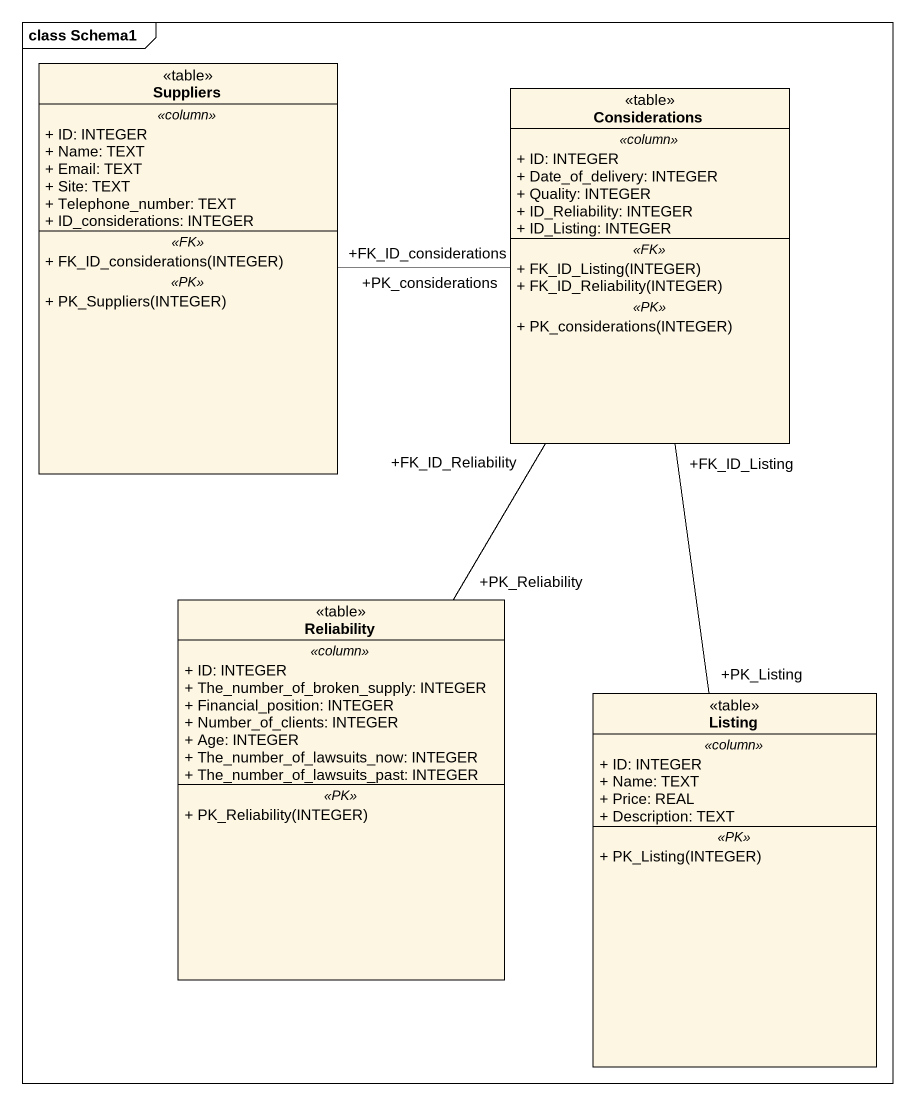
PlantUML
@startuml
mainframe class Schema1
hide circle
hide empty members
skinparam classAttributeIconSize 0
class Suppliers <<table>> {
  .. <<column>> ..
  + ID: INTEGER
  + Name: TEXT
  + Email: TEXT
  + Site: TEXT
  + Telephone_number: TEXT
  + ID_considerations: INTEGER
  .. <<FK>> ..
  + FK_ID_considerations(INTEGER)
  .. <<PK>> ..
  + PK_Suppliers(INTEGER)
}
class Considerations <<table>> {
  .. <<column>> ..
  + ID: INTEGER
  + Date_of_delivery: INTEGER
  + Quality: INTEGER
  + ID_Reliability: INTEGER
  + ID_Listing: INTEGER
  .. <<FK>> ..
  + FK_ID_Listing(INTEGER)
  + FK_ID_Reliability(INTEGER)
  .. <<PK>> ..
  + PK_considerations(INTEGER)
}
class Reliability <<table>> {
  .. <<column>> ..
  + ID: INTEGER
  + The_number_of_broken_supply: INTEGER
  + Financial_position: INTEGER
  + Number_of_clients: INTEGER
  + Age: INTEGER
  + The_number_of_lawsuits_now: INTEGER
  + The_number_of_lawsuits_past: INTEGER
  .. <<PK>> ..
  + PK_Reliability(INTEGER)
}
class Listing <<table>> {
  .. <<column>> ..
  + ID: INTEGER
  + Name: TEXT
  + Price: REAL
  + Description: TEXT
  .. <<PK>> ..
  + PK_Listing(INTEGER)
}
Suppliers "+FK_ID_considerations" -right- "+PK_considerations" Considerations
Considerations "+FK_ID_Reliability" -- "+PK_Reliability" Reliability
Considerations "+FK_ID_Listing" -- "+PK_Listing" Listing
@enduml
